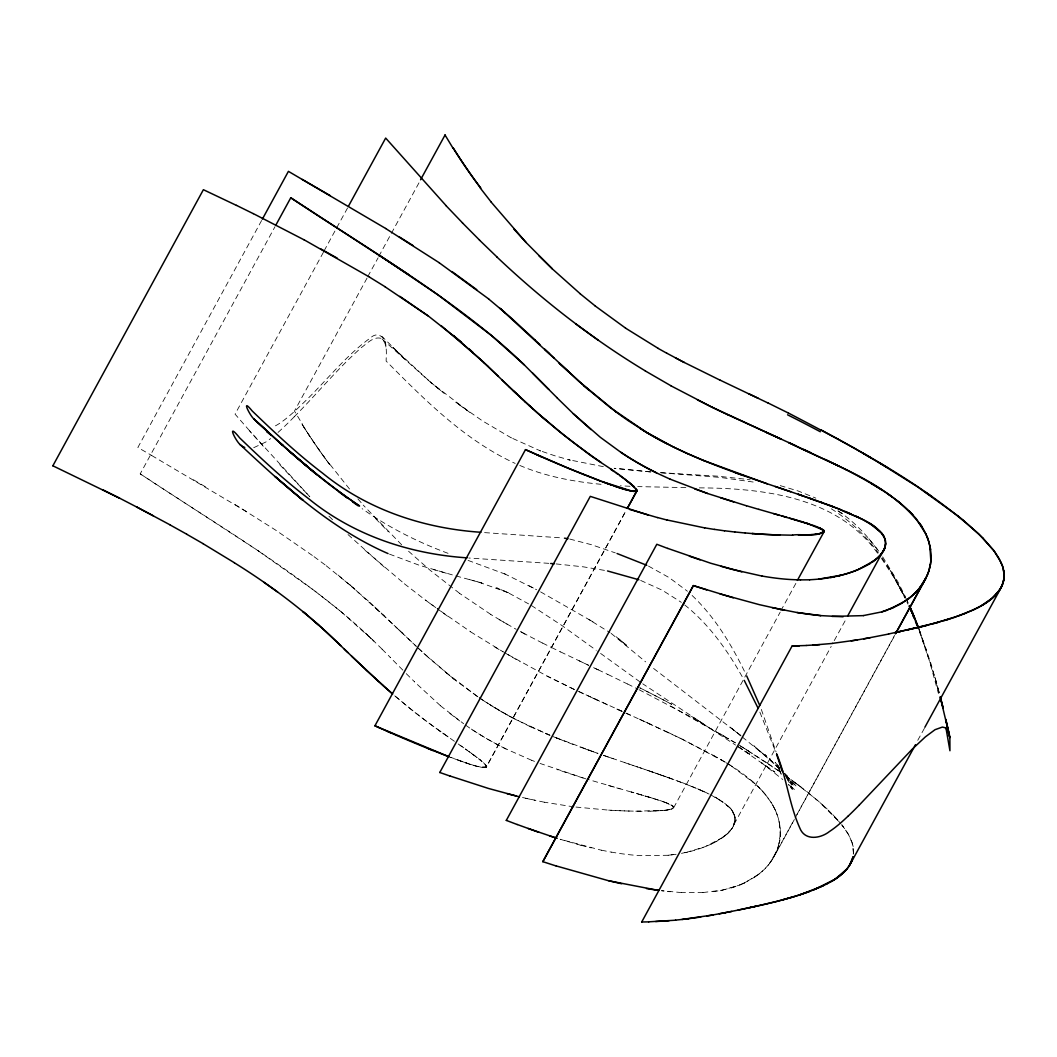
<?xml version="1.0" encoding="UTF-8"?>
<svg xmlns="http://www.w3.org/2000/svg" width="1057" height="1057" viewBox="0 0 1057 1057"><rect width="100%" height="100%" fill="white"/><g stroke="black" fill="none" stroke-linecap="round" stroke-linejoin="round"><path stroke-width="0.75" stroke-dasharray="5 3.75" d="M853.501 853.58L852.167 842.786L848.639 834.832M853.594 853.62L853.065 846.512M779.101 843.935C787.98 802.104 746.216 773.314 714.373 755.914M780.396 836.814L779.3 821.817M734.998 820.483L734.959 817.656M673.586 806.861L672.384 808.671M853.263 854.215L853.567 850.132M778.111 847.423L780.528 833.114M726.08 834.832C731.682 830.379 736.623 823.258 734.602 815.766M734.972 821.461L732.871 826.944M735.038 820.496L732.369 827.882M731.365 887.959L744.036 883.229L758.371 874.535A342.283 139.22 28.6 0 0 769.483 863.609L776.948 850.885L779.881 840.407M673.666 807.733L780.145 612.241M769.39 863.556L773.605 857.386L778.163 847.45M743.956 883.163L755.028 876.9A341.147 138.758 28.6 0 0 771.663 860.543L776.855 850.832M261.621 220.503L137.859 447.481L151.719 455.475M382.132 649.183L373.834 641.071A319.729 130.051 28.6 0 0 341.134 611.778C278.255 560.091 207.833 518.842 140.224 473.853L275.018 226.66M323.416 252.266L235.064 414.159L249.663 430.846M324.116 250.813L335.981 229.144M336.734 227.691L347.845 207.463M367.056 278.083L294.467 411.054L302.328 424.042M367.757 276.617L378.089 257.842M378.789 256.375L419.867 181.223M481.807 767.276L486.26 767.025L625.757 511.165L486.339 767.078L483.987 767.58M780.832 610.761L796.687 581.892M734.139 824.196L831.172 646.448M834.237 640.621L846.142 618.979M773.248 857.98L793.741 820.391M796.899 814.617L894.618 635.363M775.402 854.175L794.362 819.519M795.102 818.039L894.46 635.931M917.753 740.31L924.941 727.348M731.074 829.639L732.422 827.908M731.814 828.807L725.076 835.677M729.7 831.463L730.466 830.577M294.242 416.775C316.902 394.01 337.275 368.919 361.362 347.594C366.99 343.565 373.293 336.311 380.956 338.306C388.011 343.221 386.122 353.633 386.149 361.071C424.808 400.022 464.657 440.148 515.182 463.428M728.035 833.193L728.894 832.335M727.124 834.052L716.791 841.2M725.155 835.73L719.368 839.681M758.292 874.483L751.501 879.133M723.001 837.369L705.032 846.736L687.565 852.034M714.056 842.667L716.871 841.253M655.895 810.97L666.491 810.138L673.203 808.222L673.692 807.376L672.662 805.91L668.619 803.703M672.648 808.645L671.261 809.107M711.176 844.081L714.136 842.72M739.953 884.96L747.854 881.261M711.255 844.133L704.993 846.71A355.918 144.769 28.6 0 1 691.318 851.189L681.316 853.409L687.645 852.101M702.931 892.544L722.407 890.139L739.992 884.986M735.698 886.519L722.407 890.139M486.22 765.836L486.418 766.444A4.149 1.691 28.6 0 1 486.26 767.025C473.853 767.818 461.962 760.617 450.163 757.248L454.47 758.847M667.284 809.979L671.79 808.975M253.72 447.679L265.73 442.064A101.604 22.924 -55.5 0 0 270.632 438.576M669.491 809.57L668.064 809.847M712.973 891.685L722.486 890.192M666.452 810.098L667.35 810.045M676.136 854.294L668.116 855.219M664.655 810.323L666.518 810.164M668.143 855.258L676.097 854.267M635.759 811.181L664.734 810.389M660.572 810.706L662.699 810.521M668.183 855.285L640.502 855.642A224.771 91.417 28.6 0 1 611.408 852.114M655.961 811.036L650.676 811.155M702.997 892.61L681.54 892.531M647.888 811.195L650.742 811.208M642.061 811.3L629.219 811.036A684.804 278.533 28.6 0 1 608.66 810.138L575.352 807.006M685.834 487.607L637.715 486.603M699.311 487.872C763.313 488.175 837.58 496.764 877.693 553.379M629.998 486.286L620.367 485.784M660.295 472.638L717.69 476.165L745.74 479.231M661.154 472.796L720.015 477.394L756.786 482.534M548.86 563.341L468.846 558.017M681.606 892.597L661.457 890.707L670.27 891.764M650.821 471.937L614.17 468.291M650.491 471.937L614.619 468.317M556.141 563.923L583.583 566.869L605.674 570.582M484.608 532.622L562.707 537.947M483.551 767.488L482.719 767.408M601.05 484.304C572.986 481.622 544.87 476.284 518.881 465.054M747.22 479.416L750.206 479.825M573.938 806.901L544.461 802.21M603.362 466.652L568.732 459.755L570.278 460.191L554.687 455.739L539.308 450.48L540.563 450.969L510.267 437.36L511.311 437.875L482.666 421.016L455.607 402.122L469.955 412.494L430.265 382.066L444.204 393.442M481.345 767.25L479.693 766.867M601.407 850.185L611.448 852.18M522.502 797.52L544.5 802.263M569.71 539.044L591.695 544.778L615.319 552.877M525.606 798.26L534.974 800.321M581.046 845.362L560.144 839.271L601.446 850.238M477.87 766.431L479.138 766.787M478.53 766.655L476.562 766.1A98.473 40.06 28.6 0 1 466.229 762.916M581.02 845.309L591.273 847.899M389.478 554.132L419.391 565.297L454.404 575.497M455.897 575.893L481.939 583.015L466.296 578.681M433.251 569.472L449.952 574.295M631.267 792.037L587.348 779.247M633.909 792.79L631.24 791.97L646.184 796.317M636.473 793.463L660.189 800.638M608.29 785.47L620.155 788.879M641.467 794.956L643.858 795.644M780.238 485.625L798.061 490.963L815.806 498.124M646.157 796.265L650.597 797.625M648.403 796.925L656.608 799.475M585.948 778.877L540.061 763.445M654.666 798.828L666.214 802.778M583.107 778.018L557.092 769.575M478.966 582.209L507.664 592.475L509.91 593.479L496.526 587.811L507.664 592.475L528.566 603.864M462.517 761.674L466.243 762.943A98.948 40.245 28.6 0 0 476.601 766.18M465.344 762.692L466.256 762.995M660.176 800.585L664.866 802.263M640.066 767.778L672.648 779.128M603.639 755.411L647.624 770.394M624.595 762.599L640.08 767.831M647.611 770.342L658.643 774.173M651.323 771.61L682.531 782.788M608.726 757.156L616.707 759.93M603.402 755.306L608.753 757.208M458.579 760.287L462.53 761.727M468.066 560.395L506.699 574.691L504.255 573.647L536.612 589.74M662.224 775.428L665.751 776.67M560.884 739.715L554.41 737.112L598.077 753.496M461.565 761.397L459.597 760.696M584.706 748.726L597.826 753.377M669.213 777.846L694.726 787.61M592.726 751.619L576.699 745.766M457.562 759.917L458.593 760.34M457.575 759.97L454.457 758.794M568.758 742.767L576.712 745.819M531.711 760.274L534.498 761.384M640.687 580.438L662.395 590.282L681.355 602.358M682.518 782.735L703.05 791.191M448.036 553.326C417.687 542.069 388.553 527.443 362.128 508.655M553.115 736.61L568.758 742.794M666.214 802.725L667.469 803.267M664.853 802.237L673.15 806.293M691.78 786.355L709.115 794.071M531.711 760.313L506.026 748.964A125.955 51.225 28.6 0 1 470.154 728.339L464.895 724.653M530.561 726.78L549.27 734.998M545.452 733.439L549.283 735.038M667.469 803.214L668.619 803.756M550.076 735.328L516.199 719.738A148.495 60.394 28.6 0 1 495.799 708.388L483.155 700.434M697.58 788.76L700.368 789.949M621.714 711.216L615.333 708.335L621.701 711.255M607.643 704.9L576.963 690.697L638.177 718.694M667.694 732.263L638.177 718.641L681.818 738.988L714.4 755.874M645.682 722.05L653.12 725.446M592.264 697.831L599.953 701.359M703.05 791.151L708.164 793.582L705.653 792.34M560.58 651.918L588.538 665.249M579.104 660.797L588.538 665.289M667.694 732.21L681.805 739.002M598.103 669.781L607.788 674.445M574.413 689.534L546.958 676.018L504.691 652.79M530.561 726.833L509.197 716.038L489.431 704.411M607.801 674.406L627.567 684.024M574.202 689.402L546.945 676.031M648.509 566.103L669.266 577.677L687.42 591.246M551.503 647.492L560.58 651.958M627.581 683.985L637.675 689.032M542.532 643.039L551.49 647.531M681.818 738.988L724.93 762.031L720.319 759.322M639.049 689.706L687.407 715.1L736.637 743.573M542.518 643.079L524.893 633.949M528.923 585.697L536.058 589.449M670.693 706.076L735.276 742.794M710.581 794.758L724.626 803.122M499.181 619.587L516.212 629.311M715.127 797.123L722.909 801.946M715.1 797.163L717.214 798.352M540.576 591.88L593.36 622.045L588.987 619.587L609.981 632.615M151.693 455.514L248.818 512.989M470.55 631.809L503.304 651.944M504.718 652.764L520.255 661.788M494.795 647.056L503.291 651.958M507.664 624.502L490.792 614.487M671.38 805.09L673.071 806.293A2.312 0.938 28.6 0 1 673.507 806.835L673.639 807.35M193.523 479.812L207.476 487.99M720.478 733.954L728.59 738.764M531.341 605.463L561.928 625.519L596.24 650.293M235.13 504.612L275.639 530.112L314.074 556.643M739.266 745.198L778.969 771.055M740.521 746.031L767.29 763.088M726.04 762.744L731.563 766.153M744.485 748.475L752.24 753.35M479.508 697.977L495.812 708.375A148.403 60.355 28.6 0 0 516.199 719.738M691.45 716.329L705.508 725.274L642.748 683.813M738.235 746.784L751.342 755.24L739.794 747.722M698.505 720.834L697.461 720.161L735.553 745.053M490.818 614.447L459.518 593.334M838.042 510.941C854.413 521.524 867.678 536.229 879.186 551.82L867.837 537.432M838.148 511.007L843.539 514.548L841.108 512.922M140.211 473.866L258.754 551.159M767.263 763.101L780.37 772.02M731.55 766.166L755.028 783.686M447.481 616.125L437.083 608.594L470.59 631.782M831.238 508.774C849.63 520.242 865.577 535.437 878.354 552.93M477.843 696.761L454.233 679.44L428.164 657.309M479.178 697.673L483.168 700.421M258.701 551.186L315.039 591.101M737.218 746.057L774.913 772.165L761.648 762.863L782.722 779.498M719.236 799.528L730.136 807.971M454.391 741.287L432.802 725.961A322.451 131.16 28.6 0 1 410.697 709.036L393.746 694.991L405.663 704.953A323.31 131.504 28.6 0 0 438.88 730.347L448.578 737.191M458.196 743.969L467.313 750.325M640.119 681.976L597.482 651.178M477.13 696.325L443.583 670.693M440.346 705.693L463.627 723.715M463.798 747.827L460.072 745.277M788.403 777.635L786.131 776.023L801.285 787.201M442.698 733.096L444.627 734.47M465.556 749.096L480.38 760.009M611.105 633.354L645.642 661.867M468.964 751.553L471.462 753.284M438.906 730.334L440.809 731.708M785.576 775.706L807.323 791.918L823.614 805.698M435.814 607.643L425.416 600.099L435.761 607.656M471.409 753.311L474.514 755.517A119.243 48.503 28.6 0 1 476.588 757.129L484.648 763.762L486.299 767.052M473.734 754.989L474.474 755.544M314.021 556.656L326.269 565.746M459.557 593.307L429.737 569.961L408.557 551.226M476.641 757.103L477.315 757.618M740.732 735.566L651.852 667.112M449.793 713.396L459.703 720.953M794.943 782.444L818.475 801.18L840.341 822.98M724.587 803.148L731.167 809.2L734.073 813.916M404.342 583.755L425.442 600.099M326.217 565.759L354.742 588.855M740.812 735.566L729.687 726.806L740.944 735.923M479.151 759.098L481.715 761.106M314.986 591.114L341.16 611.765M684.645 604.895C709.432 624.634 727.956 651.033 743.23 678.528M454.285 679.426L423.183 652.777M430.291 382.013L443.306 392.596M742.199 736.94L766.404 756.68L753.76 745.727L780.026 769.192M338.055 575.008L369.897 602.398M365.022 550.301L404.408 583.741M385.845 346.987C386.585 338.346 378.102 330.616 370.677 337.725C344.674 356.46 325.094 382.542 301.879 404.369A139.683 31.512 -55.5 0 1 286.989 417.859A101.736 22.95 -55.5 0 1 272.23 427.319M788.826 784.756L794.917 790.002L789.235 784.822M750.853 780.145L758.834 787.28M349.51 584.415L394.169 625.308M384.299 567.12L346.604 533.296M341.107 611.778L373.901 641.071L365.378 633.051M440.412 705.68L414.41 681.778M784.439 773.209L787.756 776.234M779.419 768.598L764.924 754.592L779.022 768.531M418.295 648.232L428.191 657.295M727.573 805.553L731.206 809.2L734.866 816.731M418.255 648.232L423.249 652.777M483.472 762.705L485.348 764.555M382.053 338.953L431.23 382.845L392.887 347.449L406.113 360.265L381.854 336.298M369.858 602.398L416.128 646.197M823.548 805.711L828.384 810.151M416.366 646.408L394.102 625.308M374.746 606.956L384.471 616.112M692.11 595.474C715.298 617.486 731.92 645.365 745.74 673.943M398.965 629.906L403.774 634.504M328.938 516.199L334.897 521.894M401.713 544.857L363.198 505.087M828.305 810.164L838.611 820.893M406.258 673.653L414.489 681.778M382.066 649.183L390.231 657.335M402.876 670.164L390.152 657.335M375.526 518.538L388.381 531.816M786.448 775.997L796.714 786.699L785.893 775.362M758.767 787.28L762.467 791.072M832.705 814.524L840.659 823.522M790.174 786.963L792.393 789.341L788.311 784.519M279.788 464.736L309.807 496.737L249.584 430.833L264.554 447.719M357.874 498.904L363.278 505.074M762.401 791.059L765.757 794.89M841.636 824.698L846.406 831.013M778.229 766.061L775.138 762.322L779.974 768.28M485.427 764.7L486.194 765.638M349.523 489.021L329.824 464.234M843.631 827.063L842.019 825.015L848.679 834.845L852.167 842.786M784.809 774.226L794.084 786.236L784.4 773.209L791.785 785.074L782.92 770.632M881.498 558.44L894.182 577.888L905.162 598.368M765.717 794.89L771.253 802.58M731.84 810.124L733.558 812.939M882.687 556.88L897.948 581.918L905.585 597.113M882.014 557.858L891.963 573.158L905.083 597.496M486.022 765.493L486.471 766.285A4.268 1.744 28.6 0 1 486.352 767.078M846.313 831L848.731 834.858M771.2 802.58L773.552 806.465M785.88 776.353L789.658 783.396L785.972 776.38M905.188 597.615L890.509 570.661L904.858 597.099M773.46 806.438L775.494 810.323M906.985 602.173L907.884 604.089M906.219 598.526L908.729 604.181L907.434 601.327M759.864 712.141L775.864 752.307M918.969 629.496L930.741 662.95L939.554 694.555L938.286 689.785M919.114 629.813L920.792 634.081M761.331 709.432L776.076 751.937M918.797 628.426L935.471 678.964M775.442 810.309L778.362 818.012L780.476 829.415M919.326 631.306L929.513 661.167L938.431 693.498M733.981 813.89L734.417 814.855M919.801 631.293L926.381 649.936M734.324 814.828L734.707 815.806M939.131 692.229L934.679 676.255L939.343 693.484M852.114 842.759L853.158 846.538M734.826 816.717L735.064 817.695M278.031 432.419A120.709 27.231 -55.5 0 0 280.026 430.622L284.108 426.817A202.046 45.596 -55.5 0 0 294.256 416.762M629.259 811.063A684.751 278.52 28.6 0 1 608.634 810.111M506.026 748.964A125.862 51.185 28.6 0 1 470.193 728.313M329.507 464.248A564.848 284.954 28.9 0 1 301.945 424.002A564.94 284.994 28.9 0 0 329.467 464.248A564.755 284.914 28.9 0 1 301.985 424.016M671.591 704.279A646.567 289.222 28.5 0 0 639.723 687.777A646.593 289.222 28.5 0 1 671.618 704.239M630.606 715.232L626.801 713.501L630.606 715.272M598.103 669.808L592.647 667.192L598.103 669.834M524.893 633.975L519.119 630.831L524.88 633.989M622.362 641.797L615.835 636.486L628.017 646.554L622.362 641.797M781.229 774.054L778.877 770.091L781.163 774.147M780.713 772.456L777.82 766.88L780.661 772.495M779.524 769.351L776.829 763.577L779.511 769.351"/><path stroke-width="1.5" d="M930.834 560.672L929.83 545.729M884.299 549.019L885.674 543.483M1001.177 562.773C1004.837 570.331 1005.194 579.566 1001.389 587.137L924.849 727.295M824.13 530.759L824.143 531.737M902.031 603.032L908.901 598.434A342.283 139.22 28.6 0 0 920.013 587.507C926.712 578.826 931.019 568.071 931.058 557.026M882.37 534.036C886.546 539.347 886.731 547.407 882.265 552.652M1004.031 577.479C1001.798 597.324 980.804 606.837 964.618 613.588M929.645 567.847C933.727 552.177 928.456 535.437 919.141 522.62M885.568 544.408L884.722 548.134L847.635 616.046M928.693 571.348L930.424 564.319M853.025 856.91L849.128 866.185M853.065 856.923C849.775 869.581 838.545 878.037 827.38 883.652M927.399 574.731L928.746 571.375M831.344 881.459C839.945 876.359 848.56 869.832 852.101 860.107M927.491 574.783L922.193 584.455A341.147 138.758 28.6 0 1 905.572 600.812L890.443 608.832M883.401 550.856L884.405 549.072M883.969 549.997L880.19 555.335L875.606 559.576M52.85 465.833L203.393 189.692L236.451 205.402M262.387 219.09L288.416 171.353L385.686 228.484M275.771 225.247L290.781 197.751L409.284 275.058M348.559 206.009L385.673 138.071L446.199 205.758M420.567 179.769L445.076 134.966M374.931 725.789L525.474 449.635L541.25 456.743M439.765 772.522L590.282 496.367L648.311 515.05M506.29 820.43L656.807 544.276L667.747 548.451M542.836 861.719L693.366 585.604L733.254 597.813M797.374 580.399L824.275 531.301L820.192 528.077M641.691 922.048L792.169 645.88L799.303 645.748L792.222 645.946M895.411 633.923L923.778 581.879M895.979 633.011L925.985 578.113L919.92 587.454M850.766 863.173L915.481 744.696M824.222 531.275L822.505 532.754M882.357 552.705L879.332 556.18M999.565 590.031L992.166 598.183L981.887 605.357M880.996 554.489L881.697 553.604M846.921 868.96L835.109 879.186L814.088 889.69M880.23 555.361L878.473 557.039M859.262 805.077L912.363 749.03L925.377 736.874L935.035 729.687L942.355 727.084L945.09 727.705L947.323 729.687L949.873 737.588L949.939 750.747L946.002 728.181M636.671 491.043L636.79 490.924A4.268 1.744 28.6 0 0 637.014 490.197L636.948 489.986M847.991 816.229L844.913 819.109A124.766 28.156 -55.5 0 1 838.056 825.121L837.144 825.861A102.873 23.214 -55.5 0 1 829.547 831.449C821.408 837.99 806.808 840.989 800.796 830.155C789.368 806.161 787.003 778.56 776.71 753.945M878.565 557.105L869.898 563.579M874.549 560.395L875.685 559.629M858.68 569.327L874.641 560.461M905.519 600.786L908.822 598.381M872.395 562.073L873.544 561.267M869.977 563.645C851.731 574.281 830.551 578.774 809.622 579.751M977.95 607.577C991.704 600.825 1007.281 587.467 1003.595 570.41M898.344 605.133L902.123 603.098M792.539 535.133C801.457 533.415 817.801 537.907 824.037 530.746A2.312 0.938 28.6 0 0 823.601 530.204L821.91 529.002M973.695 609.651L977.989 607.616M636.618 491.188L634.517 491.479M827.42 883.678C799.383 897.552 768.399 903.576 738.037 910.077M898.397 605.159L886.228 610.431M973.774 609.717L954.815 617.209M823.244 885.806L799.198 895.028L783.131 899.679M894.566 607.128L881.895 611.871L863.463 615.57M855.523 570.608L858.76 569.393M959.796 615.438L964.697 613.655M809.345 891.593L799.158 895.002M822.359 532.9L820.668 533.336M933.661 623.59L959.835 615.465M954.894 617.275L944.443 620.525M881.855 611.844L886.321 610.484M821.87 533.072L820.021 533.481M949.728 618.94L922.708 626.471L888.567 633.989M793.992 896.693L777.675 901.145M939.171 622.15L895.028 632.667L900.524 631.531M777.714 901.185L766.536 903.841M838.095 575.946L841.782 575.034A355.918 144.769 28.6 0 0 855.615 570.674M928.205 625.057L905.955 630.263M841.821 575.061L818.686 579.157M760.974 905.122L766.616 903.894M749.915 907.567L761.053 905.188M744.485 908.756L755.464 906.391M744.524 908.795L725.446 912.614M818.594 533.759L820.1 533.534M888.646 634.041L869.766 637.715M713.052 914.926L731.774 911.438M830.577 577.558L834.409 576.831M719.236 913.803L725.485 912.653M819.413 533.679L815.185 534.234M857.412 639.895L869.805 637.741M863.648 638.904L869.832 637.767M706.882 915.983L713.079 914.966L681.937 919.471M851.229 640.872L857.452 639.921L832.467 643.369M700.778 917.04L688.279 918.744M688.318 918.784L675.542 920.132M817.021 534.036L811.115 534.604M832.533 643.436L812.952 645.074M863.529 615.623L832.084 616.429M648.734 921.823L675.608 920.198M819.637 644.664L806.187 645.457M669.068 920.726L655.657 921.545M808.843 534.75L811.181 534.67M803.875 534.974L808.909 534.816M806.491 534.948L801.206 535.053M799.264 645.721L806.253 645.51M641.625 921.981L648.8 921.876M798.418 535.106L801.272 535.119M800.413 579.883L809.688 579.817M792.591 535.199L779.762 534.934M843.063 616.786L820.747 615.61M800.479 579.949L791.046 579.553A224.771 91.417 28.6 0 1 761.938 576.025M752.161 533.508L759.137 533.983M752.188 533.534L759.203 534.049A684.804 278.533 28.6 0 0 779.815 535.001A684.751 278.52 28.6 0 1 759.164 534.023M550.684 563.487L554.317 563.777M745.251 532.953L752.214 533.574M634.081 491.399L631.835 491.095M734.681 531.935L745.304 533.019M480.948 532.279C423.857 528.474 367.387 509.765 322.715 473.259C297.717 454.246 274.767 432.723 252.174 410.948C240.613 396.771 249.743 415.454 253.944 418.995C287.227 450.229 321.394 480.803 359.591 505.986C322.517 481.094 289.116 451.313 256.296 421.162L253.944 418.995L268.742 432.524M467.022 557.845C409.918 554.04 353.448 535.331 308.776 498.812C284.333 480.235 261.859 459.24 239.754 437.968C226.277 421.32 235.024 439.857 240.018 444.548C284.888 486.312 331.158 528.83 388.051 553.577M633.302 491.373L636.882 490.977A4.149 1.691 28.6 0 0 636.948 490.342C622.137 473.827 600.574 463.931 583.332 449.872A322.451 131.16 28.6 0 1 561.227 432.947L537.537 413.062L509.421 387.1M809.054 614.276L820.774 615.636L797.084 612.545L772.139 607.63M724.415 530.746L734.734 532.001M714.4 529.372L724.468 530.812M564.478 538.172L567.979 538.726M797.031 612.479L809.081 614.302M646.501 888.58L658.551 890.404M658.577 890.43L608.845 880.811L556.154 865.921M704.609 527.826L714.453 529.438M632.377 491.241L601.777 481.503M704.649 527.892L666.835 519.938M761.978 576.078L731.55 569.208M630.778 490.884L636.829 490.95L635.706 488.308M784.756 610.312L759.336 604.657L720.002 593.902M630.818 490.95L629.642 490.633M607.524 570.965L638.864 579.764M608.806 880.745L621.622 883.758M629.668 490.699L627.092 489.999A98.473 40.06 28.6 0 1 616.76 486.828L607.075 483.459M449.872 775.957L488.44 788.443L519.436 796.833M667.747 548.398L710.7 563.236L741.842 571.863M657.56 517.547L666.875 520.004M507.03 793.648L516.305 796.04M657.586 517.613L629.536 509.408M721.165 566.327L731.563 569.234M773.539 513.596L779.101 515.169M758.807 509.342L787.029 517.428M781.784 515.908L813.93 525.646M789.526 518.089L792.01 518.855M791.984 518.802L798.96 520.89M794.362 519.489L796.687 520.163M746.401 505.722L758.834 509.395M798.933 520.824L801.127 521.537M801.1 521.471L803.214 522.171M670.217 479.191L707.648 493.527L746.427 505.775M803.188 522.105L805.223 522.779M805.196 522.726L808.975 523.968M720.636 497.781L733.624 501.89M706.71 589.885L693.366 585.604L542.822 861.666L556.18 865.987M807.125 523.334L823.601 530.204M549.548 835.876L557.118 838.333L528.077 828.463M775.111 486.458L790.61 491.743M689.389 556.193L700.091 559.84M801.88 495.561L798.154 494.293C753.786 479.032 708.666 465.027 666.729 443.636A148.495 60.394 28.6 0 1 646.329 432.3L639.921 428.349M805.553 496.83L798.141 494.24L839.311 509.078L861.098 518.683M767.237 483.829L703.645 460.522M614.025 485.969L616.786 486.907A98.948 40.245 28.6 0 0 627.145 490.091M439.752 772.469L449.886 776.01M805.54 496.777L816.281 500.569M809.16 498.032L812.741 499.274M694.766 488.942L707.622 493.474M610.127 484.608L611.118 484.952M538.872 832.321L517.203 824.486M816.268 500.516L823.178 503.026M819.743 501.745L826.534 504.255M735.236 472.651L743.256 475.531M813.916 525.593L820.192 528.09M608.119 483.881L604.987 482.692M617.037 553.511L646.765 565.284M826.521 504.202L839.311 509.104M602.873 481.952L603.943 482.362M606.044 483.102L569.062 468.568L525.474 449.635M244.748 447.455L242.872 446.622M829.824 505.418L833.048 506.633M599.596 480.684L600.706 481.146M506.277 820.377L517.217 824.539M597.364 479.838L599.596 480.737M449.053 756.772L378.565 727.388M449.066 756.825L428.164 748.581M598.5 480.314L583.477 474.408M583.477 474.461L569.062 468.542A647.148 263.219 28.6 0 1 545.637 458.659L537.009 454.827M432.947 750.549L418.532 744.643A647.148 263.219 28.6 0 1 395.093 734.747L386.479 730.929M839.311 509.078C854.915 517.19 877.495 521.735 885.238 539.717M703.645 460.548L688.451 454.034M845.256 511.456L850.898 513.9M390.707 732.818L374.931 725.763L378.565 727.441M765.863 432.234L781.136 439.131L712.339 407.355L670.772 385.726M796.212 446.001L727.493 414.595M688.451 454.074L673.93 447.27M839.192 466.282L788.707 442.553C835.122 465.952 889.756 483.089 921.823 526.492M803.65 449.397L810.983 452.792M590.942 429.578L573.33 413.749L600.336 437.307L620.723 452.211A125.955 51.225 28.6 0 0 656.542 472.902L670.217 479.231M52.85 465.793L119.652 498.217L102.74 489.748M768.148 403.074L720.319 380.243M856.196 516.252L858.707 517.441M748.633 393.693L758.331 398.33M719.896 410.988L727.48 414.648M720.306 380.282L684.196 362.432M825.358 459.491L845.891 469.638M712.352 407.341L719.883 411.028M768.162 403.034L788.205 412.943M236.464 205.362L253.27 213.646M712.339 407.381L697.488 399.916M253.284 213.606L303.954 239.767M788.205 412.917C856.619 448.723 926.659 485.084 983.314 538.436M119.652 498.191L136.564 506.95M845.904 469.612L858.786 476.39M673.917 447.283L646.356 432.287L627.62 420.25M675.436 357.861L684.183 362.459L666.769 353.183M153.424 515.869L136.564 506.924L170.19 524.933M821.223 429.988L837.924 439.025M303.98 239.728L369.422 277.026M861.111 518.657L873.439 525.844L880.6 531.882M837.924 439.038L854.584 448.313M658.181 348.427L666.756 353.223M320.694 248.871L337.223 258.133M170.164 524.972L186.719 534.195M858.773 476.403C878.156 487.158 897.657 498.653 912.931 514.97M854.571 448.34L887.153 467.498M302.223 179.426L330.101 195.558M186.693 534.234L202.984 543.602M645.325 370.954L670.799 385.686M862.829 453.083L871.021 457.866M658.207 348.387L625.519 328.119M202.957 543.628L234.39 562.747M879.12 462.675L917.82 487L957.827 515.829M242.529 446.424L240.018 444.548M870.862 483.208L882.08 490.065M385.66 228.51L439.25 262.744M369.395 277.053L384.92 286.645M645.365 370.928C591.92 338.676 542.452 300.082 497.134 257.208M399.321 236.927L412.838 245.422M384.88 286.672L428.151 315.871L461.552 342.23M234.35 562.773C272.574 586.569 308.67 613.892 340.698 645.602L322.411 628.492M532.596 373.081L548.755 389.399L524.364 364.982A319.729 130.051 28.6 0 0 491.664 335.677C428.798 283.989 358.336 242.74 290.741 197.778M379.807 255.596L437.981 294.837L491.69 335.664M399.876 296.37L428.098 315.898M583.741 385.699L610.325 407.632L646.356 432.287A148.403 60.355 28.6 0 0 666.729 443.636M439.21 262.757L488.638 298.906M925.047 491.888L932.076 496.737M869.779 523.44L881.697 533.098M887.299 493.54L892.267 497.015M621.701 416.114L627.66 420.224M601.063 462.464L591.299 455.633M614.328 471.739L610.655 469.163L612.465 470.484M625.546 328.093L594.959 305.803M352.721 501.996L358.098 505.801M616.059 473.007L617.856 474.223M263.774 582.209L277.595 591.986M452.039 271.596L476.747 289.671M619.494 475.452L621.186 476.615M589.383 454.259L591.339 455.607M575.946 324.01L598.011 340.024M615.914 411.913L621.741 416.088M621.939 477.209L623.551 478.319M624.264 478.9L625.057 479.429M339.02 491.901L347.489 498.243M615.967 411.886L578.694 381.207L544.632 349.206L549.508 353.804M627.171 481.014L629.126 482.507M631.98 484.793L627.118 481.027A119.243 48.503 28.6 0 0 625.004 479.442M629.695 483.009L630.857 483.934M441.165 325.688L480.38 359.195M896.97 500.516L901.383 504.044M957.801 515.829L963.601 520.48M580.267 293.859L594.999 305.777M488.585 298.92L510.399 317.245L535.08 340.01M542.043 416.92L556.207 428.851A323.31 131.504 28.6 0 0 589.41 454.246M306.992 614.949L302.923 611.567L318.685 625.097M453.493 335.465L487.634 366.052M963.548 520.493L978.874 534.062L994.161 550.961M304.641 464.248L306.966 466.216M505.22 312.766L500.014 308.314L554.304 358.402M632.667 485.44L633.645 486.22M546.588 420.858L529.068 405.439M279.629 442.592L283.104 445.592L279.431 442.407M366.502 670.429L392.675 694.026M580.319 293.846L552.177 268.769M266.892 431.52L270.367 434.546M387.007 689.151L391.513 693.022M491.637 335.677L524.431 364.982M279.14 442.262L282.589 445.288M588.894 390.165L559.1 363L568.851 372.13M266.747 431.309L270.288 434.44M266.509 431.111L271.094 435.18M314.841 621.714L322.477 628.479M382.7 685.319L387.073 689.151M633.579 486.233L634.464 486.973M533.296 409.218L524.933 401.7M351.505 656.08L382.766 685.319M469.189 349.008L472.941 352.391M374.469 677.788L378.565 681.527M520.942 398L524.999 401.7M513.2 390.694L521.009 397.987M480.314 359.195L484.014 362.617M517.098 394.327L502.035 379.992M366.568 670.415L344.238 649.077M535.001 340.01L539.902 344.608M483.974 362.617L509.487 387.087M487.554 366.052L498.428 376.464M340.631 645.602L347.898 652.565M573.37 413.749L556.788 397.564M479.468 240.098L497.2 257.208M538.911 255.728L552.243 268.755L526.029 242.449L490.871 201.768M462.49 222.935L479.534 240.098M548.728 389.399L556.854 397.564M446.12 205.758L462.556 222.935M983.235 538.436L994.122 550.961L1001.27 562.8M513.808 228.986L526.095 242.449M909.337 511.178L916.247 518.789L925.972 534.221M256.296 421.162L257.115 422.192M480.354 188.146L490.95 201.768M881.657 533.098L882.463 534.049M994.122 550.961L999.209 558.743L1002.697 566.684L1004.097 574.03M883.11 534.987L884.181 536.877M444.997 134.952L452.858 147.94M744.234 680.364L758.16 708.362M746.678 675.899L759.745 705.442M909.733 607.339L913.512 615.716M909.258 606.374L914.622 618.424L910.909 610.008M913.037 615.65L913.856 617.592M925.932 534.208L927.636 538.092M915.468 621.503L917.04 625.414M776.551 754.236L782.418 771.636M927.544 538.066L928.931 541.937M884.854 538.74L885.449 540.655M940.4 697.739L949.873 737.588L945.738 719.249L949.45 735.051M940.32 697.488L943.188 708.269L940.241 696.603M928.839 541.897L930.609 549.561M885.356 540.616L885.581 543.443M859.275 805.051A205.573 46.389 -55.5 0 1 847.991 816.255M656.556 472.862A125.862 51.185 28.6 0 1 620.723 452.211M787.557 414.806A646.593 285.179 28.4 0 1 820.338 431.758M636.79 490.924L627.369 508.298L636.882 490.977M314.457 472.651L288.957 450.916L316.849 474.672L314.457 472.651M300.518 498.204L275.018 476.469L302.91 500.238L300.518 498.204M912.508 612.65L909.364 605.595L918.731 628.347L912.508 612.65M453.149 147.967A564.848 284.505 29 0 0 480.75 188.146A564.755 284.465 29 0 1 453.189 147.967"/></g></svg>
